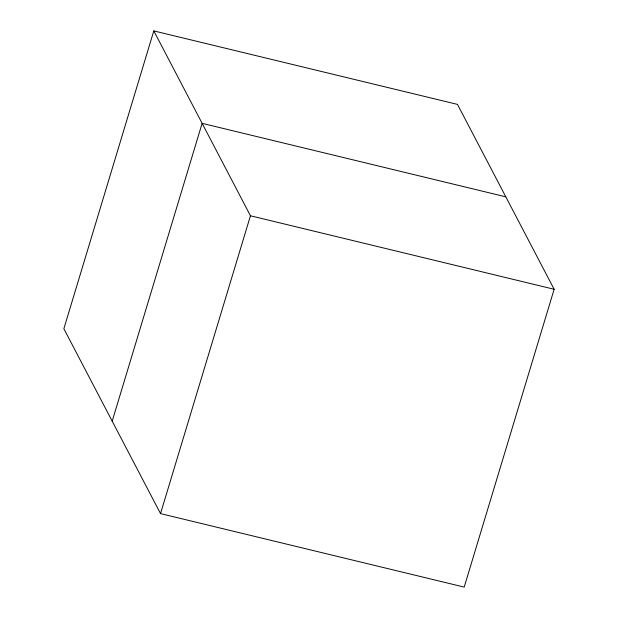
<?xml version="1.0" encoding="UTF-8"?>
<svg xmlns="http://www.w3.org/2000/svg" width="618" height="618" viewBox="0 0 618 618"><rect width="100%" height="100%" fill="white"/><g stroke="black" fill="none" stroke-linecap="round" stroke-linejoin="round"><path stroke-width="0.93" d="M153.797 30.9L63.863 328.73L160.518 513.604L464.203 587.1L554.137 289.27L457.482 104.396L153.797 30.9L250.452 215.775L160.518 513.604M112.19 421.167L202.125 123.337L505.81 196.833M250.452 215.775L554.137 289.27"/></g></svg>
